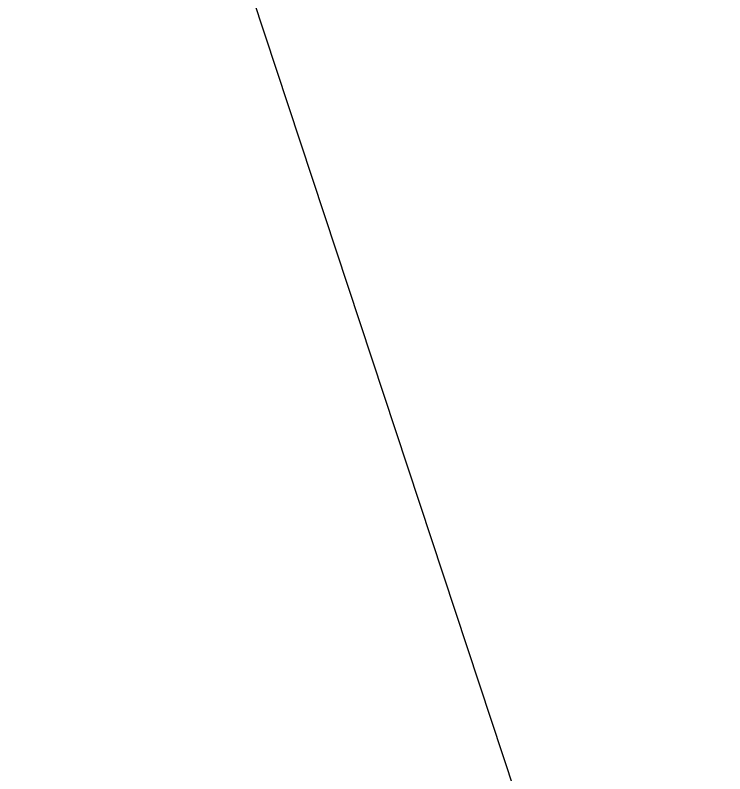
# Model space of a CAD drawing. Header units: inches. Extents: x 3110 to 5380, y 935 to 5515.
# Drawn here: x 4008.8 to 4216.8, y 4462.4 to 4684.7 of the extents above; entities that cross this region are included whole.
import ezdxf

# ---------------------------------------------------------------- set-up
doc = ezdxf.new("R2010")
doc.units = ezdxf.units.IN
doc.header["$MEASUREMENT"] = 0
doc.layers.add('AM_0', color=7, linetype='Continuous', lineweight=30)
doc.layers.add('AM_5', color=92, linetype='Continuous', lineweight=15)
doc.styles.get("Standard").update_dxf_attribs({"font": 'ROMANS.SHX'})
doc.dimstyles.new('AM_ANSI$0', dxfattribs={"dimtxt": 0.12, "dimasz": 0.12, "dimexe": 0.1, "dimexo": 0.05, "dimgap": 0.06, "dimtad": 0, "dimtih": 1, "dimtoh": 1, "dimdec": 4, "dimzin": 7, "dimdsep": 46, "dimtxsty": 'Standard', "dimcen": 0, "dimclrd": 256, "dimclre": 256, "dimclrt": 140, "dimadec": 0, "dimazin": 2, "dimtp": 0.1, "dimtm": 0.1, "dimtfac": 0.71, "dimtdec": 4, "dimtofl": 0, "dimtmove": 0, "dimatfit": 3, "dimfxl": 1, "dimtolj": 1, "dimtzin": 7, "dimlwd": -1, "dimlwe": -1, "dimarcsym": 1})

# ---------------------------------------------------------------- blocks, each defined once
blk = doc.blocks.new('*S47')
at = {"layer": 'AM_5', "color": 3}
blk.add_line((3928.56, 5143.23), (4161.09, 4439.52), dxfattribs=at)
blk = doc.blocks.new('_ClosedBlank')
at = {"layer": 'AM_0', "color": 0, "lineweight": -2}
for p, q in [((-1, 0.1667), (0, 0)), ((-1, 0.1667), (-1, -0.1667)), ((0, 0), (-1, -0.1667))]:
    blk.add_line(p, q, dxfattribs=at)
blk = doc.blocks.new('*D36')
at = {"layer": 'AM_5', "linetype": 'ByBlock', "transparency": 16777216}
for p, q in [((3542.38, 4667.91), (3542.38, 2583.34)), ((5318.27, 4667.91), (5318.27, 2583.34)), ((3612.38, 2583.44), (4172, 2583.44)), ((5248.27, 2583.44), (4688.66, 2583.44))]:
    blk.add_line(p, q, dxfattribs=at)
at = {"layer": 'Defpoints', "color": 0, "transparency": 16777216}
for p in [(3542.38, 4667.96), (5318.27, 4667.96), (5318.27, 2583.44)]:
    blk.add_point(p, dxfattribs=at)
at = {"layer": 'AM_5', "transparency": 16777216, "xscale": 70, "yscale": 70, "zscale": 70, "rotation": 180}
blk.add_blockref('_ClosedBlank', (3542.38, 2583.44), dxfattribs=at)
at = {"layer": 'AM_5', "transparency": 16777216, "xscale": 70, "yscale": 70, "zscale": 70}
blk.add_blockref('_ClosedBlank', (5318.27, 2583.44), dxfattribs=at)
at = {"layer": 'AM_5', "color": 140, "transparency": 16777216, "insert": (4430.33, 2583.44), "char_height": 70, "attachment_point": 5}
blk.add_mtext('\\A1;200 MAX', dxfattribs=at)
blk = doc.blocks.new('*D38')
at = {"layer": 'AM_5', "linetype": 'ByBlock', "transparency": 16777216}
for p, q in [((4430.28, 5357.94), (3215.67, 5357.94)), ((3215.77, 5287.94), (3215.77, 4635.08)), ((3215.77, 3852.21), (3215.77, 4505.08)), ((4214.28, 3782.21), (3215.67, 3782.21))]:
    blk.add_line(p, q, dxfattribs=at)
at = {"layer": 'Defpoints', "color": 0, "transparency": 16777216}
for p in [(3215.77, 5357.94), (4430.33, 5357.94), (4214.33, 3782.21)]:
    blk.add_point(p, dxfattribs=at)
at = {"layer": 'AM_5', "transparency": 16777216, "xscale": 70, "yscale": 70, "zscale": 70}
for p, rotation in [((3215.77, 5357.94), 90), ((3215.77, 3782.21), 270)]:
    blk.add_blockref('_ClosedBlank', p, dxfattribs=dict(at, rotation=rotation))
at = {"layer": 'AM_5', "color": 140, "transparency": 16777216, "insert": (3215.77, 4570.08), "char_height": 70, "attachment_point": 5}
blk.add_mtext('\\A1;1576', dxfattribs=at)

msp = doc.modelspace()

# ---------------------------------------------------------------- block references
at = {"layer": 'AM_5'}
msp.add_blockref('*S47', (0, 0), dxfattribs=at)

# ---------------------------------------------------------------- dimensions: what is measured, and where the dimension line sits
dim = msp.add_linear_dim(base=(3215.7652, 5357.94088), p1=(4214.33462, 3782.21214), p2=(4430.32859, 5357.94088), angle=90, dimstyle='AM_ANSI$0', override={"dimtxt": 70, "dimasz": 70, "dimgap": 30, "dimdec": 0, "dimblk1": 'ClosedBlank', "dimblk2": 'ClosedBlank', "dimsah": 1}, dxfattribs=at)
dim.commit()
dim.dimension.update_dxf_attribs({"geometry": '*D38', "text_midpoint": (3215.7652, 4570.07651)})
dim = msp.add_linear_dim(base=(5318.27253, 2583.43801), p1=(3542.38465, 4667.95646), p2=(5318.27253, 4667.95646), angle=0, text='200 MAX', dimstyle='AM_ANSI$0', override={"dimtxt": 70, "dimasz": 70, "dimgap": 30, "dimblk1": 'ClosedBlank', "dimblk2": 'ClosedBlank', "dimsah": 1}, dxfattribs=at)
dim.commit()
dim.dimension.update_dxf_attribs({"geometry": '*D36', "text_midpoint": (4430.32859, 2583.43801)})

doc.saveas('drawing.dxf')
